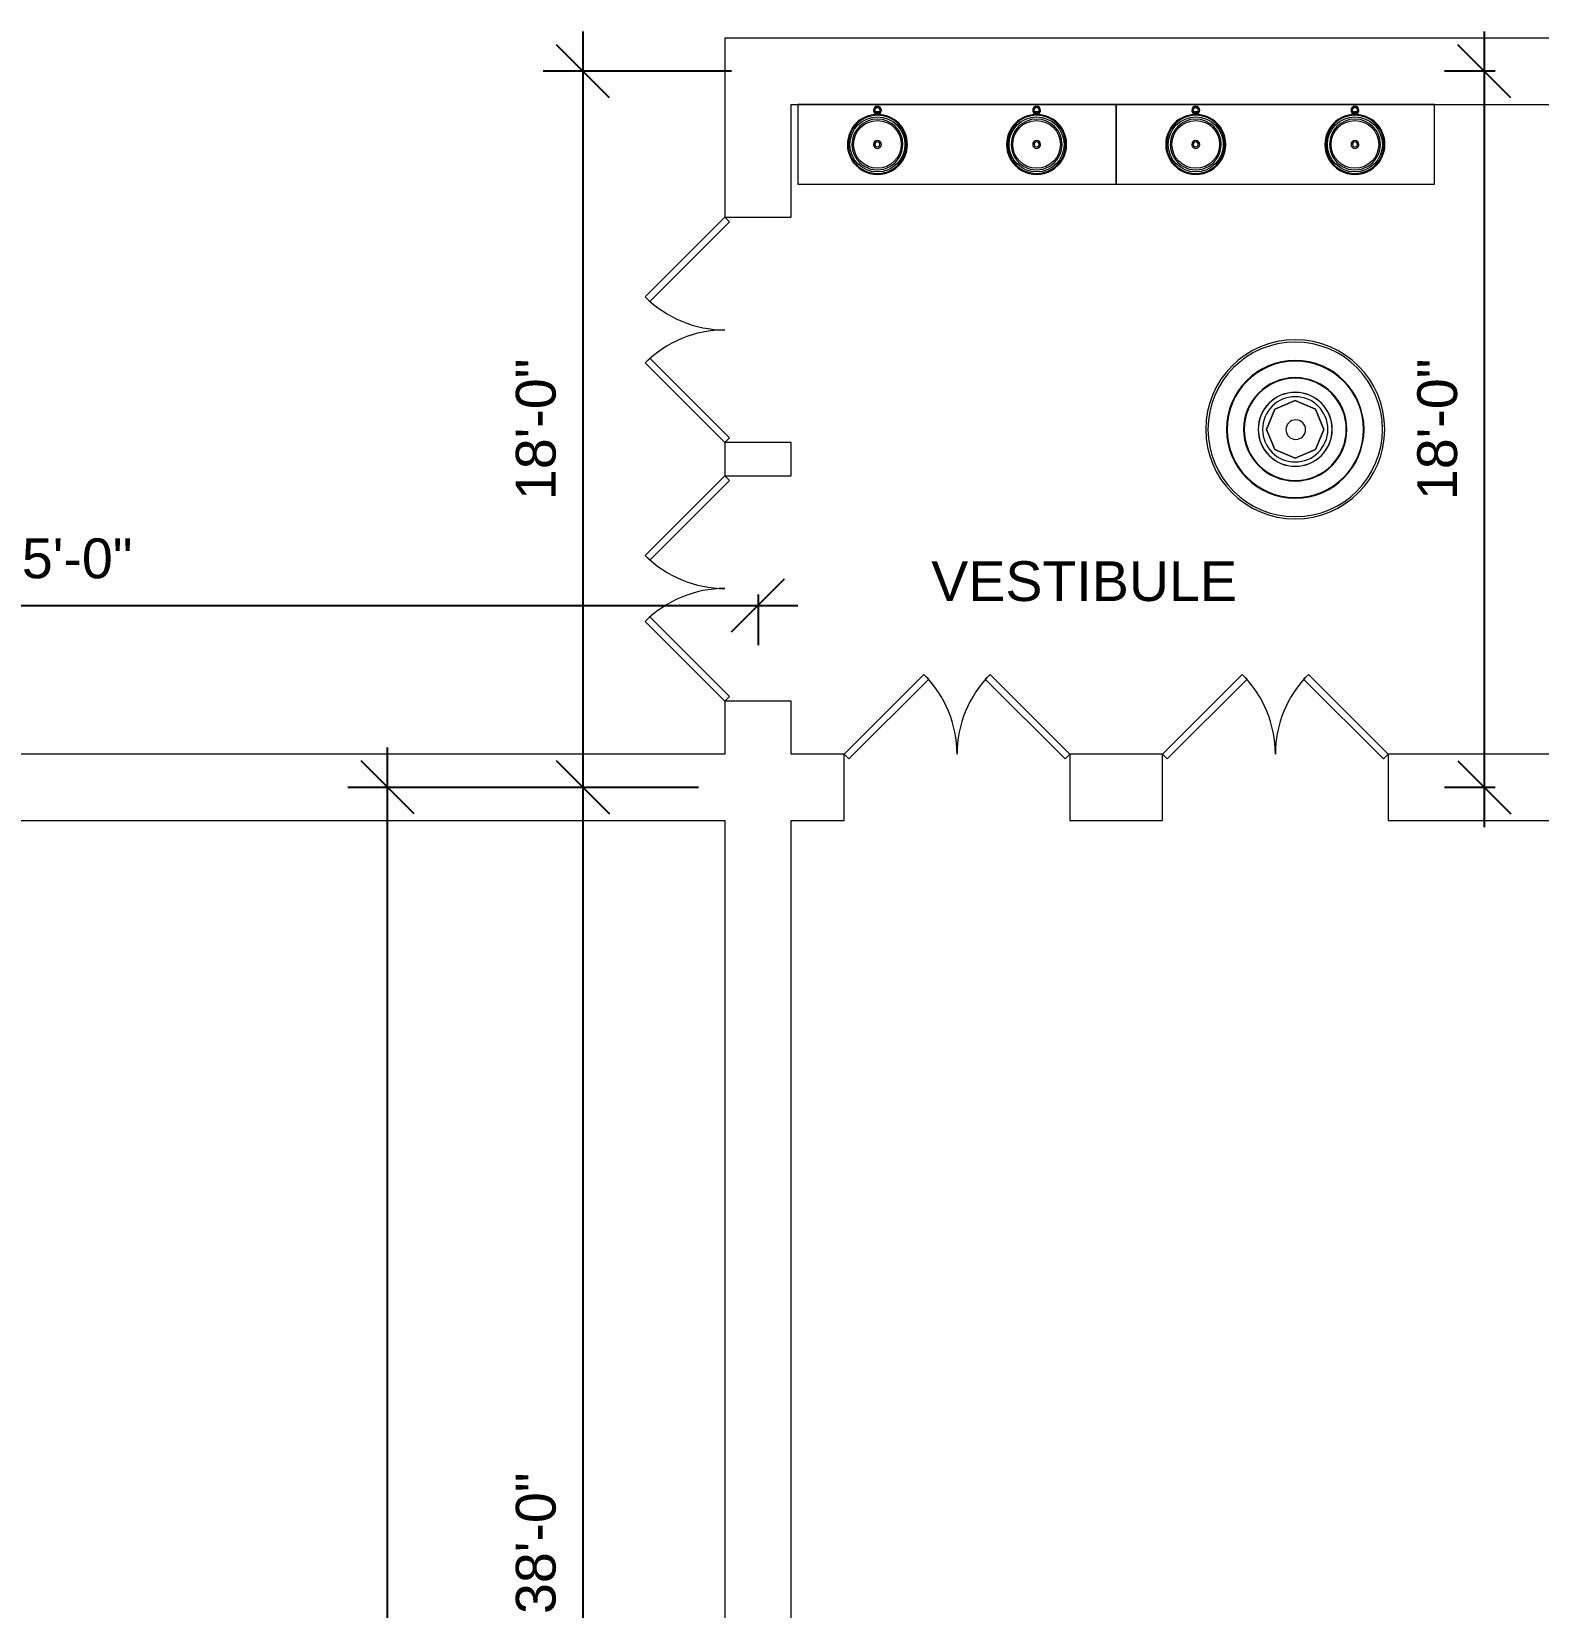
# Model space of a CAD drawing. Header units: inches. Extents: x 1913 to 24953, y -2945 to 1064.
# Drawn here: x 19224.9 to 19679.3, y -685 to -209.6 of the extents above; entities that cross this region are included whole.
import ezdxf

# ---------------------------------------------------------------- set-up
doc = ezdxf.new("R2010")
doc.units = ezdxf.units.IN
doc.header["$MEASUREMENT"] = 0
for name, color, linetype, lineweight in [('A-ANNO-DIMS', 211, 'Continuous', 9), ('A-DOOR', 31, 'Continuous', 13), ('A-GENM', 13, 'Continuous', 9), ('A-WALL', 113, 'Continuous', 13), ('G-ANNO-TEXT', 231, 'Continuous', 9), ('P-SANR-FIXT', 6, 'Continuous', 9)]:
    doc.layers.add(name, color=color, linetype=linetype, lineweight=lineweight)
doc.styles.add('Arial', font='arial.ttf', dxfattribs={"height": 12})
doc.dimstyles.new('Linear_-_3_32__Arial', dxfattribs={"dimscale": 12, "dimtxt": 12.243113, "dimasz": 1.333333, "dimexe": 1, "dimexo": 0.666667, "dimgap": 0.666667, "dimtad": 1, "dimdec": 5, "dimrnd": 0.03125, "dimzin": 1, "dimdsep": 46, "dimlunit": 4, "dimtxsty": 'Arial', "dimblk1": 'OBLIQUE', "dimblk2": 'OBLIQUE', "dimsah": 1, "dimcen": 0.09, "dimdle": 1, "dimazin": 0, "dimtfac": 1, "dimtdec": 4, "dimtix": 1, "dimtmove": 0, "dimatfit": 3, "dimfxl": 1, "dimtvp": 1, "dimtfill": 1, "dimfrac": 2, "dimtolj": 1, "dimtzin": 0, "dimarcsym": 2})

# ---------------------------------------------------------------- blocks, each defined once
blk = doc.blocks.new('Door-Double-Glass - 68_ x 80_-470802-FloorPlan')
at = {"layer": 'A-DOOR', "lineweight": 20}
for p, q in [((-34, 10.09), (-9.96, 34.14)), ((-9.96, 34.14), (-8.54, 32.72)), ((9.96, 34.14), (8.54, 32.72)), ((34, 10.09), (9.96, 34.14)), ((-8.54, 32.72), (-32.59, 8.68)), ((8.54, 32.72), (32.59, 8.68)), ((-32.59, 8.68), (-34, 10.09)), ((32.59, 8.68), (34, 10.09))]:
    blk.add_line(p, q, dxfattribs=at)
at = {"layer": 'A-DOOR', "lineweight": 9}
for centre, start, end in [((-34, 10.09), 360, 45), ((34, 10.09), 135, 180)]:
    blk.add_arc(centre, 34, start, end, dxfattribs=at)
blk = doc.blocks.new('Specialty_Sinks_and_Vanity_15366 - 8_-0_ x 2_-0_ x 2_-10_ Double-Sink Vanity-470002-FloorPlan')
at = {"layer": 'A-GENM'}
for p, q in [((48, 34), (-48, 34)), ((-48, 34), (-48, 10)), ((-48, 34), (-48, 34)), ((48, 10), (48, 34)), ((48, 34), (48, 34)), ((-48, 10), (48, 10)), ((-48, 10), (-48, 10)), ((-24.49, 12.13), (-24.49, 12.39)), ((-24.45, 12.13), (-24.49, 12.13)), ((-24.45, 12.13), (-24.45, 12.41)), ((-24.43, 12.13), (-24.45, 12.13)), ((-24.43, 12.13), (-24.43, 12.43)), ((-24.31, 12.13), (-24.43, 12.13)), ((-24.42, 12.13), (-24.42, 12.44)), ((-24.37, 12.13), (-24.42, 12.13)), ((-24.39, 12.13), (-24.39, 12.45)), ((-24.37, 12.46), (-24.37, 12.13)), ((-24.32, 12.13), (-24.37, 12.13)), ((-24.35, 12.13), (-24.35, 12.48)), ((-24.32, 12.13), (-24.32, 12.49)), ((-24.31, 12.13), (-24.31, 12.49)), ((-24.29, 12.13), (-24.31, 12.13)), ((-24.3, 10.95), (-24.3, 10.95)), ((-24.3, 10.86), (-24.3, 10.86)), ((-24.29, 12.13), (-24.29, 12.5)), ((-24.25, 12.13), (-24.29, 12.13)), ((-24.26, 10.98), (-24.26, 10.98)), ((-24.25, 12.51), (-24.25, 12.51)), ((-24.25, 12.13), (-24.25, 12.51)), ((-24.25, 12.51), (-24.25, 12.13)), ((-24.2, 12.13), (-24.25, 12.13)), ((-24.25, 12.13), (-24.25, 12.13)), ((-24.2, 12.53), (-24.2, 12.53)), ((-24.2, 12.13), (-24.2, 12.53)), ((-24.2, 12.13), (-24.2, 12.53)), ((-24.17, 12.13), (-24.2, 12.13)), ((-24.2, 12.13), (-24.2, 12.13)), ((-24.17, 12.54), (-24.17, 12.54)), ((-24.17, 12.13), (-24.17, 12.54)), ((-24.17, 12.13), (-24.17, 12.54)), ((-24.11, 12.13), (-24.17, 12.13)), ((-24.17, 12.13), (-24.17, 12.13)), ((-24.11, 12.55), (-24.11, 12.55)), ((-24.11, 12.13), (-24.11, 12.55)), ((-24.11, 12.13), (-24.11, 12.13)), ((-24.08, 12.55), (-24.08, 12.55)), ((-24.08, 12.13), (-24.08, 12.55)), ((-23.94, 12.13), (-24.08, 12.13)), ((-24.08, 12.13), (-24.08, 12.13)), ((-23.97, 12.55), (-23.97, 12.55)), ((-23.97, 12.13), (-23.97, 12.13)), ((-23.94, 12.55), (-23.94, 12.55)), ((-23.94, 12.13), (-23.94, 12.55)), ((-23.94, 12.13), (-23.94, 12.13)), ((-23.91, 12.55), (-23.91, 12.55)), ((-23.91, 12.55), (-23.91, 12.55)), ((-23.91, 12.55), (-23.91, 12.55)), ((-23.91, 12.55), (-23.91, 12.13)), ((-23.91, 12.13), (-23.91, 12.55)), ((-23.91, 12.13), (-23.91, 12.55)), ((-23.91, 12.13), (-23.91, 12.13)), ((-23.8, 12.13), (-23.91, 12.13)), ((-23.91, 12.13), (-23.91, 12.13)), ((-23.8, 12.13), (-23.91, 12.13)), ((-23.91, 12.13), (-23.91, 12.13)), ((-23.77, 12.13), (-23.91, 12.13)), ((-23.8, 12.53), (-23.8, 12.53)), ((-23.8, 12.53), (-23.8, 12.53)), ((-23.8, 12.13), (-23.8, 12.53)), ((-23.8, 12.13), (-23.8, 12.53)), ((-23.8, 12.13), (-23.8, 12.13)), ((-23.8, 12.13), (-23.8, 12.13)), ((-23.77, 12.52), (-23.77, 12.52)), ((-23.77, 12.13), (-23.77, 12.52)), ((-23.77, 12.13), (-23.77, 12.13)), ((-23.75, 10.95), (-23.75, 10.95)), ((-23.75, 10.86), (-23.75, 10.86)), ((-23.74, 12.51), (-23.74, 12.13)), ((-23.71, 12.5), (-23.71, 12.13)), ((-23.55, 12.13), (-23.62, 12.13)), ((-23.62, 12.13), (-23.62, 12.13)), ((-23.58, 12.13), (-23.62, 12.13)), ((-23.62, 12.13), (-23.62, 12.13)), ((-23.58, 12.44), (-23.58, 12.44)), ((-23.58, 12.13), (-23.58, 12.44)), ((-23.58, 12.13), (-23.58, 12.13)), ((-23.55, 12.42), (-23.55, 12.42)), ((-23.55, 12.42), (-23.55, 12.13)), ((-23.55, 12.13), (-23.55, 12.13)), ((23.51, 12.13), (23.51, 12.39)), ((23.55, 12.13), (23.51, 12.13)), ((23.55, 12.13), (23.55, 12.41)), ((23.57, 12.13), (23.55, 12.13)), ((23.57, 12.13), (23.57, 12.43)), ((23.69, 12.13), (23.57, 12.13)), ((23.58, 12.13), (23.58, 12.44)), ((23.63, 12.13), (23.58, 12.13)), ((23.61, 12.13), (23.61, 12.45)), ((23.63, 12.46), (23.63, 12.13)), ((23.68, 12.13), (23.63, 12.13)), ((23.65, 12.13), (23.65, 12.48)), ((23.68, 12.13), (23.68, 12.49)), ((23.69, 12.13), (23.69, 12.49)), ((23.71, 12.13), (23.69, 12.13)), ((23.7, 10.95), (23.7, 10.95)), ((23.7, 10.86), (23.7, 10.86)), ((23.71, 12.13), (23.71, 12.5)), ((23.75, 12.13), (23.71, 12.13)), ((23.74, 10.98), (23.74, 10.98)), ((23.75, 12.51), (23.75, 12.51)), ((23.75, 12.13), (23.75, 12.51)), ((23.75, 12.51), (23.75, 12.13)), ((23.8, 12.13), (23.75, 12.13)), ((23.75, 12.13), (23.75, 12.13)), ((23.8, 12.53), (23.8, 12.53)), ((23.8, 12.13), (23.8, 12.53)), ((23.8, 12.13), (23.8, 12.53)), ((23.83, 12.13), (23.8, 12.13)), ((23.8, 12.13), (23.8, 12.13)), ((23.83, 12.54), (23.83, 12.54)), ((23.83, 12.13), (23.83, 12.54)), ((23.83, 12.13), (23.83, 12.54)), ((23.89, 12.13), (23.83, 12.13)), ((23.83, 12.13), (23.83, 12.13)), ((23.89, 12.55), (23.89, 12.55)), ((23.89, 12.13), (23.89, 12.55)), ((23.89, 12.13), (23.89, 12.13)), ((23.92, 12.55), (23.92, 12.55)), ((23.92, 12.13), (23.92, 12.55)), ((24.06, 12.13), (23.92, 12.13)), ((23.92, 12.13), (23.92, 12.13)), ((24.03, 12.55), (24.03, 12.55)), ((24.03, 12.13), (24.03, 12.13)), ((24.06, 12.55), (24.06, 12.55)), ((24.06, 12.13), (24.06, 12.55)), ((24.06, 12.13), (24.06, 12.13)), ((24.09, 12.55), (24.09, 12.55)), ((24.09, 12.55), (24.09, 12.55)), ((24.09, 12.55), (24.09, 12.55)), ((24.09, 12.55), (24.09, 12.13)), ((24.09, 12.13), (24.09, 12.55)), ((24.09, 12.13), (24.09, 12.55)), ((24.09, 12.13), (24.09, 12.13)), ((24.2, 12.13), (24.09, 12.13)), ((24.09, 12.13), (24.09, 12.13)), ((24.2, 12.13), (24.09, 12.13)), ((24.09, 12.13), (24.09, 12.13)), ((24.23, 12.13), (24.09, 12.13)), ((24.2, 12.53), (24.2, 12.53)), ((24.2, 12.53), (24.2, 12.53)), ((24.2, 12.13), (24.2, 12.53)), ((24.2, 12.13), (24.2, 12.53)), ((24.2, 12.13), (24.2, 12.13)), ((24.2, 12.13), (24.2, 12.13)), ((24.23, 12.52), (24.23, 12.52)), ((24.23, 12.13), (24.23, 12.52)), ((24.23, 12.13), (24.23, 12.13)), ((24.25, 10.95), (24.25, 10.95)), ((24.25, 10.86), (24.25, 10.86)), ((24.26, 12.51), (24.26, 12.13)), ((24.29, 12.5), (24.29, 12.13)), ((24.45, 12.13), (24.38, 12.13)), ((24.38, 12.13), (24.38, 12.13)), ((24.42, 12.13), (24.38, 12.13)), ((24.38, 12.13), (24.38, 12.13)), ((24.42, 12.44), (24.42, 12.44)), ((24.42, 12.13), (24.42, 12.44)), ((24.42, 12.13), (24.42, 12.13)), ((24.45, 12.42), (24.45, 12.42)), ((24.45, 12.42), (24.45, 12.13)), ((24.45, 12.13), (24.45, 12.13)), ((48, 10), (48, 10))]:
    blk.add_line(p, q, dxfattribs=at)
at = {"layer": 'A-GENM', "lineweight": 20}
for p, q in [((-24.3, 10.95), (-24.3, 10.86)), ((-23.75, 10.86), (-23.75, 10.95)), ((23.7, 10.95), (23.7, 10.86)), ((24.25, 10.86), (24.25, 10.95))]:
    blk.add_line(p, q, dxfattribs=at)
at = {"layer": 'A-GENM', "flags": 128}
for points in [[(-24, 12.89), (-24.83, 12.54), (-25.14, 11.69), (-24.74, 10.88), (-24, 10.61)], [(-24.45, 12.41), (-24.44, 12.42), (-24.43, 12.43)], [(-24.42, 12.44), (-24.4, 12.45), (-24.37, 12.46)], [(-24.37, 12.46), (-24.35, 12.48), (-24.32, 12.49)], [(-24.31, 12.49), (-24.3, 12.5), (-24.29, 12.5)], [(-24, 10.61), (-23.17, 10.96), (-22.86, 11.81), (-23.26, 12.62), (-24, 12.89)], [(24, 12.89), (23.17, 12.54), (22.86, 11.69), (23.26, 10.88), (24, 10.61)], [(23.55, 12.41), (23.56, 12.42), (23.57, 12.43)], [(23.58, 12.44), (23.6, 12.45), (23.63, 12.46)], [(23.63, 12.46), (23.65, 12.48), (23.68, 12.49)], [(23.69, 12.49), (23.7, 12.5), (23.71, 12.5)], [(24, 10.61), (24.83, 10.96), (25.14, 11.81), (24.74, 12.62), (24, 12.89)]]:
    blk.add_lwpolyline(points, dxfattribs=at)
at = {"layer": 'A-GENM'}
for centre, radius, start, end in [((-24, 22.06), 8.78, 0, 180), ((-24, 22.06), 7.67, 360, 180), ((24, 22.06), 8.78, 360, 180), ((24, 22.06), 7.67, 360, 180), ((-24, 22.06), 8.78, 180, 360), ((-24, 22.06), 7.67, 180, 360), ((24, 22.06), 8.78, 180, 360), ((24, 22.06), 7.67, 180, 360), ((-24, 11.75), 1.18, 360, 180), ((-24, 11.75), 1.18, 180, 360), ((-24, 11.75), 0.805, 124.313, 127.2945), ((-24, 11.75), 0.805, 112.5295, 122.5997), ((-24, 11.75), 0.805, 108.4221, 110.9905), ((-24, 11.75), 0.805, 104.3583, 108.4221), ((-24, 11.75), 0.805, 102.0555, 104.3583), ((-24, 11.75), 0.805, 98.0959, 102.0555), ((-24, 11.75), 0.805, 90, 95.8373), ((-24, 11.75), 0.805, 85.7861, 90), ((-24, 11.75), 0.805, 73.2742, 83.5344), ((-24, 11.75), 0.805, 75.6014, 83.5344), ((-24, 11.75), 0.805, 75.6014, 83.5344), ((-24, 11.75), 0.805, 55.8286, 61.7293), ((-24, 11.75), 0.805, 58.4969, 61.7293), ((24, 11.75), 1.18, 360, 180), ((24, 11.75), 1.18, 180, 360), ((24, 11.75), 0.805, 124.313, 127.2945), ((24, 11.75), 0.805, 112.5295, 122.5997), ((24, 11.75), 0.805, 108.4221, 110.9905), ((24, 11.75), 0.805, 104.3583, 108.4221), ((24, 11.75), 0.805, 102.0555, 104.3583), ((24, 11.75), 0.805, 98.0959, 102.0555), ((24, 11.75), 0.805, 90, 95.8373), ((24, 11.75), 0.805, 85.7861, 90), ((24, 11.75), 0.805, 73.2742, 83.5344), ((24, 11.75), 0.805, 75.6014, 83.5344), ((24, 11.75), 0.805, 75.6014, 83.5344), ((24, 11.75), 0.805, 55.8286, 61.7293), ((24, 11.75), 0.805, 58.4969, 61.7293)]:
    blk.add_arc(centre, radius, start, end, dxfattribs=at)
at = {"layer": 'A-GENM', "lineweight": 20}
for centre, radius, start, end in [((-24, 11.75), 0.805, 90, 270), ((-24.27, 10.95), 0.03, 73.4752, 180.8002), ((-24.27, 10.86), 0.03, 180.7892, 257.8131), ((-24.02, 11.98), 1.18, 257.8131, 282.1869), ((-24.02, 11.76), 0.81, 253.1897, 286.8002), ((-24, 11.75), 0.805, 270, 90), ((-23.78, 10.95), 0.03, 359.1998, 106.8002), ((-23.78, 10.86), 0.03, 282.1869, 359.2108), ((24, 11.75), 0.805, 90, 270), ((23.73, 10.95), 0.03, 73.4752, 180.8002), ((23.73, 10.86), 0.03, 180.7892, 257.8131), ((23.98, 11.98), 1.18, 257.8131, 282.1869), ((23.98, 11.76), 0.81, 253.1897, 286.8002), ((24, 11.75), 0.805, 270, 90), ((24.22, 10.95), 0.03, 359.1998, 106.8002), ((24.22, 10.86), 0.03, 282.1869, 359.2108)]:
    blk.add_arc(centre, radius, start, end, dxfattribs=at)
at = {"layer": 'A-GENM'}
for points, knots in [([(-23.62, 12.46), (-23.63, 12.47), (-23.66, 12.48), (-23.68, 12.49), (-23.7, 12.5), (-23.71, 12.5), (-23.72, 12.5), (-23.73, 12.51), (-23.73, 12.51), (-23.74, 12.51), (-23.74, 12.51), (-23.74, 12.51), (-23.73, 12.51), (-23.73, 12.51), (-23.72, 12.51), (-23.72, 12.5), (-23.71, 12.5), (-23.7, 12.5), (-23.68, 12.49), (-23.66, 12.48), (-23.64, 12.47), (-23.62, 12.46)], [0, 0, 0, 0, 0.111111, 0.222222, 0.25, 0.277778, 0.333333, 0.388889, 0.444444, 0.479167, 0.513889, 0.548611, 0.583333, 0.618056, 0.652778, 0.6875, 0.722222, 0.756944, 0.791667, 0.861111, 1, 1, 1, 1]), ([(-23.62, 12.46), (-23.63, 12.46), (-23.65, 12.47), (-23.67, 12.48), (-23.68, 12.49), (-23.69, 12.49), (-23.69, 12.49), (-23.7, 12.5), (-23.7, 12.5), (-23.7, 12.5), (-23.71, 12.5), (-23.71, 12.5), (-23.7, 12.5), (-23.7, 12.5), (-23.7, 12.5), (-23.69, 12.49), (-23.69, 12.49), (-23.68, 12.49), (-23.68, 12.49), (-23.67, 12.48), (-23.65, 12.47), (-23.63, 12.47), (-23.62, 12.46)], [0, 0, 0, 0, 0.111111, 0.222222, 0.25, 0.277778, 0.333333, 0.361111, 0.388889, 0.444444, 0.479167, 0.513889, 0.548611, 0.583333, 0.618056, 0.652778, 0.6875, 0.722222, 0.756944, 0.791667, 0.861111, 1, 1, 1, 1]), ([(24.38, 12.46), (24.37, 12.47), (24.34, 12.48), (24.32, 12.49), (24.3, 12.5), (24.29, 12.5), (24.28, 12.5), (24.27, 12.51), (24.27, 12.51), (24.26, 12.51), (24.26, 12.51), (24.26, 12.51), (24.27, 12.51), (24.27, 12.51), (24.28, 12.51), (24.28, 12.5), (24.29, 12.5), (24.3, 12.5), (24.32, 12.49), (24.34, 12.48), (24.36, 12.47), (24.38, 12.46)], [0, 0, 0, 0, 0.111111, 0.222222, 0.25, 0.277778, 0.333333, 0.388889, 0.444444, 0.479167, 0.513889, 0.548611, 0.583333, 0.618056, 0.652778, 0.6875, 0.722222, 0.756944, 0.791667, 0.861111, 1, 1, 1, 1]), ([(24.38, 12.46), (24.37, 12.46), (24.35, 12.47), (24.33, 12.48), (24.32, 12.49), (24.31, 12.49), (24.31, 12.49), (24.3, 12.5), (24.3, 12.5), (24.3, 12.5), (24.29, 12.5), (24.29, 12.5), (24.3, 12.5), (24.3, 12.5), (24.3, 12.5), (24.31, 12.49), (24.31, 12.49), (24.32, 12.49), (24.32, 12.49), (24.33, 12.48), (24.35, 12.47), (24.37, 12.47), (24.38, 12.46)], [0, 0, 0, 0, 0.111111, 0.222222, 0.25, 0.277778, 0.333333, 0.361111, 0.388889, 0.444444, 0.479167, 0.513889, 0.548611, 0.583333, 0.618056, 0.652778, 0.6875, 0.722222, 0.756944, 0.791667, 0.861111, 1, 1, 1, 1])]:
    blk.add_open_spline(points, degree=3, knots=knots, dxfattribs=at)
at = {"layer": 'P-SANR-FIXT'}
for centre, radius in [((-24, 22.06), 8.31), ((-24, 22.06), 7.2), ((24, 22.06), 8.31), ((24, 22.06), 7.2)]:
    blk.add_circle(centre, radius, dxfattribs=at)
for centre, radius, start, end in [((-24, 22.06), 9.06, 360, 180), ((24, 22.06), 9.06, 360, 180), ((-24, 22.06), 9.06, 180, 360), ((-24, 22.06), 1.18, 360, 180), ((-24, 22.06), 1.18, 180, 360), ((-24, 22.06), 0.768, 360, 180), ((-24, 22.06), 0.768, 180, 360), ((24, 22.06), 9.06, 180, 360), ((24, 22.06), 1.18, 360, 180), ((24, 22.06), 1.18, 180, 360), ((24, 22.06), 0.768, 360, 180), ((24, 22.06), 0.768, 180, 360)]:
    blk.add_arc(centre, radius, start, end, dxfattribs=at)
blk = doc.blocks.new('8_user_wash_trough_10935 - 8_user_wash_trough_10935-486996-FloorPlan')
at = {"layer": 'P-SANR-FIXT'}
for p, q in [((-6.12, 6.12), (-8.66, 0)), ((-8.66, 0), (-6.12, 6.12)), ((0, 8.66), (-6.12, 6.12)), ((-6.12, 6.12), (0, 8.66)), ((-6.12, 6.12), (-6.12, 6.12)), ((6.12, 6.12), (0, 8.66)), ((0, 8.66), (6.12, 6.12)), ((0, 8.66), (0, 8.66)), ((8.66, 0), (6.12, 6.12)), ((6.12, 6.12), (8.66, 0)), ((6.12, 6.12), (6.12, 6.12)), ((-8.66, 0), (-6.12, -6.12)), ((-6.12, -6.12), (-8.66, 0)), ((-8.66, 0), (-8.66, 0)), ((0, 0), (0, 0)), ((6.12, -6.12), (8.66, 0)), ((8.66, 0), (6.12, -6.12)), ((8.66, 0), (8.66, 0)), ((-6.12, -6.12), (0, -8.66)), ((0, -8.66), (-6.12, -6.12)), ((-6.12, -6.12), (-6.12, -6.12)), ((0, -8.66), (6.12, -6.12)), ((6.12, -6.12), (0, -8.66)), ((0, -8.66), (0, -8.66)), ((6.12, -6.12), (6.12, -6.12))]:
    blk.add_line(p, q, dxfattribs=at)
for centre, radius, start, end in [((0, 0), 27.01, 0, 180), ((0, 0), 26.32, 0, 180), ((0, 0), 20.75, 0, 180), ((0, 0), 20.56, 0, 180), ((0, 0), 15.59, 0, 180), ((0, 0), 15.4, 0, 180), ((0, 0), 11.17, 0, 180), ((0, 0), 11.14, 0, 180), ((0, 0), 9.84, 360, 180), ((0, 0), 9.84, 0, 180), ((0, 0), 27.01, 180, 0), ((0, 0), 26.32, 180, 360), ((0, 0), 20.75, 180, 360), ((0, 0), 20.56, 180, 360), ((0, 0), 15.59, 180, 0), ((0, 0), 15.4, 180, 0), ((0, 0), 11.17, 180, 360), ((0, 0), 11.14, 180, 360), ((0, 0), 9.84, 180, 360), ((0, 0), 9.84, 180, 360), ((0.16, -0.08), 2.95, 360, 180), ((0.16, -0.08), 2.95, 0, 180), ((0.16, -0.08), 2.95, 180, 360), ((0.16, -0.08), 2.95, 180, 360)]:
    blk.add_arc(centre, radius, start, end, dxfattribs=at)
blk = doc.blocks.new('_Oblique')
at = {"color": 0, "linetype": 'ByBlock', "lineweight": -2}
blk.add_line((-0.5, -0.5), (0.5, 0.5), dxfattribs=at)
blk = doc.blocks.new('*D450')
at = {"layer": 'A-ANNO-DIMS', "color": 0, "lineweight": -2, "transparency": 16777216}
for p, q in [((19332.26, -1025.58), (19332.26, -425.58)), ((19425.97, -437.58), (19320.26, -437.58)), ((19425.97, -1013.58), (19320.26, -1013.58))]:
    blk.add_line(p, q, dxfattribs=at)
at = {"layer": 'Defpoints', "color": 0, "lineweight": 0, "transparency": 16777216}
for p in [(19332.26, -437.58), (19433.97, -437.58), (19433.97, -1013.58)]:
    blk.add_point(p, dxfattribs=at)
at = {"layer": 'A-ANNO-DIMS', "color": 0, "lineweight": -2, "transparency": 16777216, "xscale": 16, "yscale": 16, "zscale": 16}
for p, rotation in [((19332.26, -437.58), 90), ((19332.26, -1013.58), 270)]:
    blk.add_blockref('_Oblique', p, dxfattribs=dict(at, rotation=rotation))
at = {"layer": 'A-ANNO-DIMS', "color": 0, "lineweight": 0, "transparency": 16777216, "insert": (19318.13, -725.58), "char_height": 12, "width": 62.3834, "attachment_point": 5, "rotation": 90, "style": 'Arial'}
blk.add_mtext('\\A1;48\'-0"', dxfattribs=at)
blk = doc.blocks.new('*D481')
at = {"layer": 'A-ANNO-DIMS', "color": 0, "lineweight": -2, "transparency": 16777216}
for p, q in [((19023.97, -429.58), (19023.97, -370.71)), ((19443.97, -379.39), (19443.97, -394.71)), ((19011.97, -382.71), (19455.97, -382.71))]:
    blk.add_line(p, q, dxfattribs=at)
at = {"layer": 'Defpoints', "color": 0, "lineweight": 0, "transparency": 16777216}
for p in [(19443.97, -371.39), (19443.97, -382.71), (19023.97, -437.58)]:
    blk.add_point(p, dxfattribs=at)
at = {"layer": 'A-ANNO-DIMS', "color": 0, "lineweight": -2, "transparency": 16777216, "xscale": 16, "yscale": 16, "zscale": 16, "rotation": 180}
blk.add_blockref('_Oblique', (19023.97, -382.71), dxfattribs=at)
at = {"layer": 'A-ANNO-DIMS', "color": 0, "lineweight": -2, "transparency": 16777216, "xscale": 16, "yscale": 16, "zscale": 16}
blk.add_blockref('_Oblique', (19443.97, -382.71), dxfattribs=at)
at = {"layer": 'A-ANNO-DIMS', "color": 0, "lineweight": 0, "transparency": 16777216, "insert": (19233.97, -368.58), "char_height": 12, "width": 62.3834, "attachment_point": 5, "style": 'Arial'}
blk.add_mtext('\\A1;35\'-0"', dxfattribs=at)
blk = doc.blocks.new('*D495')
at = {"layer": 'A-ANNO-DIMS', "color": 0, "lineweight": -2, "transparency": 16777216}
for p, q in [((19391.13, -209.58), (19391.13, -449.58)), ((19435.97, -221.58), (19379.13, -221.58)), ((19394.44, -437.58), (19379.13, -437.58))]:
    blk.add_line(p, q, dxfattribs=at)
at = {"layer": 'Defpoints', "color": 0, "lineweight": 0, "transparency": 16777216}
for p in [(19443.97, -221.58), (19391.13, -437.58), (19402.44, -437.58)]:
    blk.add_point(p, dxfattribs=at)
at = {"layer": 'A-ANNO-DIMS', "color": 0, "lineweight": -2, "transparency": 16777216, "xscale": 16, "yscale": 16, "zscale": 16}
for p, rotation in [((19391.13, -221.58), 90), ((19391.13, -437.58), 270)]:
    blk.add_blockref('_Oblique', p, dxfattribs=dict(at, rotation=rotation))
at = {"layer": 'A-ANNO-DIMS', "color": 0, "lineweight": 0, "transparency": 16777216, "insert": (19377, -329.58), "char_height": 12, "width": 51.3081, "attachment_point": 5, "rotation": 90, "style": 'Arial'}
blk.add_mtext('\\A1;18\'-0"', dxfattribs=at)
blk = doc.blocks.new('*D496')
at = {"layer": 'A-ANNO-DIMS', "color": 0, "lineweight": -2, "transparency": 16777216}
for p, q in [((19391.13, -425.58), (19391.13, -905.58)), ((19394.44, -437.58), (19379.13, -437.58)), ((19425.97, -893.58), (19379.13, -893.58))]:
    blk.add_line(p, q, dxfattribs=at)
at = {"layer": 'Defpoints', "color": 0, "lineweight": 0, "transparency": 16777216}
for p in [(19402.44, -437.58), (19391.13, -893.58), (19433.97, -893.58)]:
    blk.add_point(p, dxfattribs=at)
at = {"layer": 'A-ANNO-DIMS', "color": 0, "lineweight": -2, "transparency": 16777216, "xscale": 16, "yscale": 16, "zscale": 16}
for p, rotation in [((19391.13, -437.58), 90), ((19391.13, -893.58), 270)]:
    blk.add_blockref('_Oblique', p, dxfattribs=dict(at, rotation=rotation))
at = {"layer": 'A-ANNO-DIMS', "color": 0, "lineweight": 0, "transparency": 16777216, "insert": (19377, -665.58), "char_height": 12, "width": 62.3834, "attachment_point": 5, "rotation": 90, "style": 'Arial'}
blk.add_mtext('\\A1;38\'-0"', dxfattribs=at)
blk = doc.blocks.new('*D502')
at = {"layer": 'A-ANNO-DIMS', "color": 0, "lineweight": -2, "transparency": 16777216}
for p, q in [((19662.99, -209.58), (19662.99, -449.58)), ((19666.3, -221.58), (19650.99, -221.58)), ((19666.3, -437.58), (19650.99, -437.58))]:
    blk.add_line(p, q, dxfattribs=at)
at = {"layer": 'Defpoints', "color": 0, "lineweight": 0, "transparency": 16777216}
for p in [(19674.3, -221.58), (19662.99, -437.58), (19674.3, -437.58)]:
    blk.add_point(p, dxfattribs=at)
at = {"layer": 'A-ANNO-DIMS', "color": 0, "lineweight": -2, "transparency": 16777216, "xscale": 16, "yscale": 16, "zscale": 16}
for p, rotation in [((19662.99, -221.58), 90), ((19662.99, -437.58), 270)]:
    blk.add_blockref('_Oblique', p, dxfattribs=dict(at, rotation=rotation))
at = {"layer": 'A-ANNO-DIMS', "color": 0, "lineweight": 0, "transparency": 16777216, "insert": (19648.86, -329.58), "char_height": 12, "width": 62.3834, "attachment_point": 5, "rotation": 90, "style": 'Arial'}
blk.add_mtext('\\A1;18\'-0"', dxfattribs=at)

msp = doc.modelspace()

# ---------------------------------------------------------------- linework, layer by layer
at = {"layer": 'A-WALL', "lineweight": 0}
for p, q in [((19433.966293, -211.581337), (19433.966293, -265.581337)), ((19839.466293, -211.581337), (19433.966293, -211.581337)), ((19453.966293, -265.581337), (19453.966293, -231.581337)), ((19453.966293, -231.581337), (19726.966293, -231.581337)), ((19433.966293, -265.581337), (19453.966293, -265.581337)), ((19433.966293, -333.581337), (19433.966293, -343.581337)), ((19453.966293, -333.581337), (19433.966293, -333.581337)), ((19453.966293, -343.581337), (19453.966293, -333.581337)), ((19433.966293, -343.581337), (19453.966293, -343.581337)), ((19433.966293, -411.581337), (19433.966293, -427.581337)), ((19453.966293, -411.581337), (19433.966293, -411.581337)), ((19453.966293, -427.581337), (19453.966293, -411.581337)), ((19433.966293, -427.581337), (18801.966293, -427.581337)), ((19469.966293, -427.581337), (19453.966293, -427.581337)), ((19469.966293, -447.581337), (19469.966293, -427.581337)), ((19565.966293, -427.581337), (19537.966293, -427.581337)), ((19537.966293, -427.581337), (19537.966293, -447.581337)), ((19565.966293, -447.581337), (19565.966293, -427.581337)), ((19726.966293, -427.581337), (19633.966293, -427.581337)), ((19633.966293, -427.581337), (19633.966293, -447.581337)), ((19033.966293, -447.581337), (19433.966293, -447.581337)), ((19433.966293, -447.581337), (19433.966293, -893.581337)), ((19453.966293, -447.581337), (19469.966293, -447.581337)), ((19453.966293, -893.581337), (19453.966293, -447.581337)), ((19537.966293, -447.581337), (19565.966293, -447.581337)), ((19633.966293, -447.581337), (19839.466293, -447.581337))]:
    msp.add_line(p, q, dxfattribs=at)

# ---------------------------------------------------------------- block references
at = {"layer": 'A-DOOR', "lineweight": 0, "rotation": 89.99999999999955}
for p in [(19444.060043, -299.581337), (19444.060043, -377.581337)]:
    msp.add_blockref('Door-Double-Glass - 68_ x 80_-470802-FloorPlan', p, dxfattribs=at)
at = {"layer": 'A-DOOR', "lineweight": 0}
for p in [(19503.966293, -437.675087), (19599.966293, -437.675087)]:
    msp.add_blockref('Door-Double-Glass - 68_ x 80_-470802-FloorPlan', p, dxfattribs=at)
at = {"layer": 'A-GENM', "lineweight": 0, "rotation": 180}
for p in [(19503.966293, -221.581337), (19599.966293, -221.581337)]:
    msp.add_blockref('Specialty_Sinks_and_Vanity_15366 - 8_-0_ x 2_-0_ x 2_-10_ Double-Sink Vanity-470002-FloorPlan', p, dxfattribs=at)
at = {"layer": 'P-SANR-FIXT', "lineweight": 0}
msp.add_blockref('8_user_wash_trough_10935 - 8_user_wash_trough_10935-486996-FloorPlan', (19605.966293, -329.581337), dxfattribs=at)

# ---------------------------------------------------------------- texts
at = {"layer": 'G-ANNO-TEXT', "color": 7, "lineweight": 0, "insert": (19496.182427, -369.364267), "char_height": 12, "width": 112.716, "attachment_point": 1, "style": 'Arial'}
msp.add_mtext('VESTIBULE', dxfattribs=at)

# ---------------------------------------------------------------- dimensions: what is measured, and where the dimension line sits
at = {"layer": 'A-ANNO-DIMS', "color": 1, "lineweight": 0}
for base, p1, p2, picture, middle in [((19391.126344, -437.581337), (19443.966293, -221.581337), (19402.440053, -437.581337), '*D495', (19376.999468, -329.581337)), ((19662.987411, -437.581337), (19674.301119, -221.581337), (19674.301119, -437.581337), '*D502', (19648.860535, -329.581337)), ((19332.260341, -437.581337), (19433.966293, -1013.581337), (19433.966293, -437.581337), '*D450', (19318.133465, -725.581337)), ((19391.126344, -893.581337), (19402.440053, -437.581337), (19433.966293, -893.581337), '*D496', (19376.995376, -665.581337))]:
    dim = msp.add_linear_dim(base=base, p1=p1, p2=p2, angle=90, dimstyle='Linear_-_3_32__Arial', override={"dimpost": '<>', "dimfxl": 60, "dimtfill": 0}, dxfattribs=at)
    dim.commit()
    dim.dimension.update_dxf_attribs({"geometry": picture, "text_midpoint": middle})
dim = msp.add_linear_dim(base=(19443.966293, -382.707025), p1=(19023.966293, -437.581337), p2=(19443.966293, -371.393317), dimstyle='Linear_-_3_32__Arial', override={"dimpost": '<>', "dimfxl": 60, "dimtfill": 0}, dxfattribs=at)
dim.commit()
dim.dimension.update_dxf_attribs({"geometry": '*D481', "text_midpoint": (19233.966293, -368.576057)})

doc.saveas('drawing.dxf')
